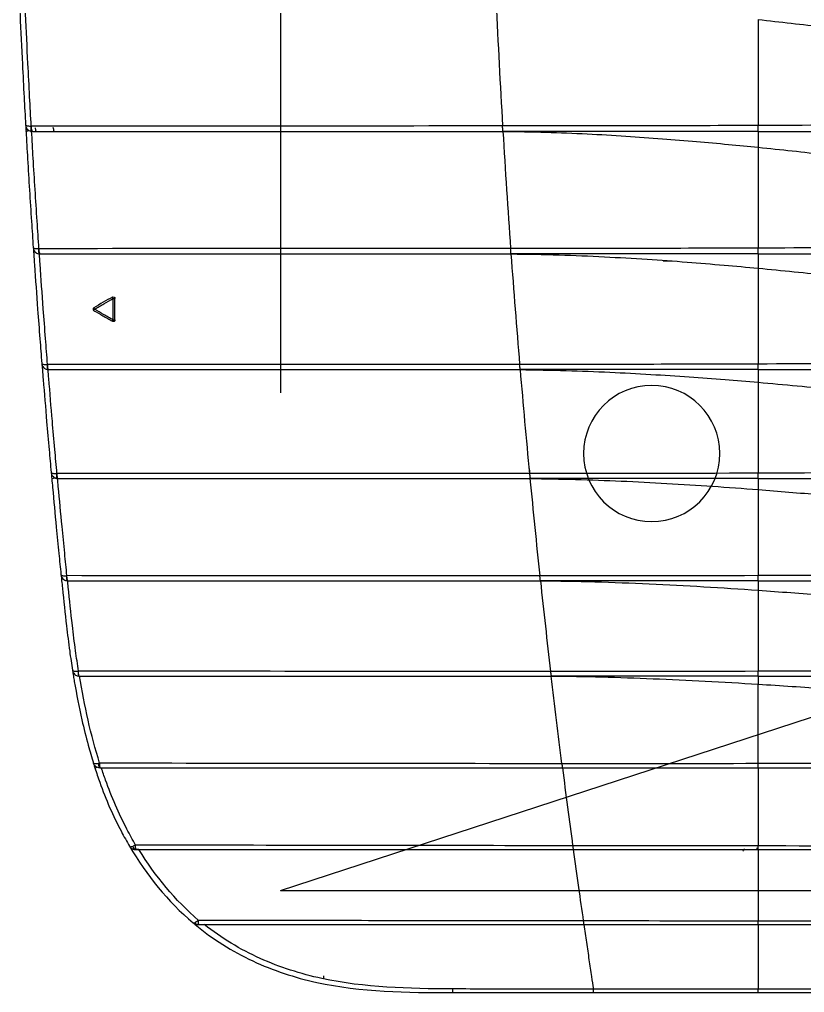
# Model space of a CAD drawing. Header units: millimetres. Extents: x 0 to 460316, y -63250 to 103204.
# Drawn here: x 214567.9 to 214683.2, y 87375.5 to 87518.5 of the extents above; entities that cross this region are included whole.
import ezdxf
from ezdxf.enums import TextEntityAlignment as Align

# ---------------------------------------------------------------- set-up
doc = ezdxf.new("R2010")
doc.units = ezdxf.units.MM
doc.header["$LTSCALE"] = 25
doc.linetypes.add('HIDDEN', pattern=[9.525, 6.35, -3.175])
for name, color, linetype in [('ac-Ref', 8, 'Continuous'), ('CEIL-LIGHT', 7, 'Continuous'), ('FORM(YOURNAME)-11', 1, 'Continuous')]:
    doc.layers.add(name, color=color, linetype=linetype)
doc.styles.add('YOURNAME', font='HY울릉도M.TTF')

# ---------------------------------------------------------------- blocks, each defined once
blk = doc.blocks.new('*U374')
at = {"color": 1, "linetype": 'HIDDEN'}
blk.add_line((1479.94, 14.99), (39.94, 484.99), dxfattribs=at)
at = {"color": 8}
for p, q in [((1513.99, 91.5), (1513.99, 91.5)), ((1512.62, 75.5), (1512.62, 75.5)), ((1428.36, 33), (1428.35, 33)), ((1435.34, 21), (1435.34, 21)), ((1501.24, 21), (1501.24, 21)), ((1473.57, 2.11), (1473.57, 2.44))]:
    blk.add_line(p, q, dxfattribs=at)
at = {"color": 1, "linetype": 'HIDDEN'}
blk.add_lwpolyline([(1479.94, 484.99), (1479.94, 14.99), (39.94, 14.99), (39.94, 484.99)], close=True, dxfattribs=at)
at = {"color": 8, "ltscale": 5}
blk.add_circle((1425.39, 79.18), 10, dxfattribs=at)
at = {"color": 8}
for centre, start, end in [((1504.49, 101.95), 60, 180), ((1504.49, 98.81), 180, 300)]:
    blk.add_arc(centre, 0.25, start, end, dxfattribs=at)
at = {"color": 8, "extrusion": (0, 0, -1)}
blk.add_arc((-1507.21, 100.38), 0.25, 120, 240, dxfattribs=at)
at = {"color": 8}
for centre, major_axis, ratio, start_param, end_param in [((1516.37, 127.3), (0, -0.8), 0.179084, 0, 1.549822), ((1516.4, 127.3), (-0.096, 0.794), 0.175481, 3.140957, 4.670141), ((1515.25, 109.3), (0, -0.8), 0.172581, 0, 1.539295), ((1515.27, 109.3), (-0.081, 0.796), 0.16865, 3.141053, 4.663501), ((1504.49, 101.95), (-0.25, 0), 0.028867, 4.561673, 6.283185), ((1504.49, 101.95), (0.125, 0.217), 0.116341, 4.812344, 6.283185), ((1507.21, 100.38), (0.125, 0.217), 0.126416, 4.804016, 6.283185), ((1507.21, 100.38), (-0.125, 0.217), 0.142468, 3.141593, 4.649076), ((1504.49, 98.81), (0.25, 0), 0.003943, 1.420068, 3.141593), ((1504.49, 98.81), (-0.125, 0.217), 0.132331, 3.141593, 4.640625), ((1513.99, 92.3), (0, -0.8), 0.165536, 0, 1.525516), ((1514.01, 92.3), (-0.067, 0.797), 0.161273, 3.141146, 4.653318), ((1512.62, 76.3), (0, -0.8), 0.154906, 0, 1.508803), ((1512.64, 76.3), (-0.052, 0.798), 0.150698, 3.141251, 4.640541), ((1511.18, 61.3), (0, -0.8), 0.139682, 0, 1.489865), ((1511.19, 61.3), (-0.033, 0.799), 0.136296, 3.141375, 4.62578), ((1509.49, 47.3), (0, -0.8), 0.119511, 0, 1.46681), ((1509.5, 47.3), (0, 0.8), 0.145746, 3.141593, 4.60462), ((1506.41, 33.8), (0, -0.8), 0.09375, 0, 1.435998), ((1506.45, 33.8), (0, -0.8), 0.265872, 0, 1.386436), ((1501.16, 21.8), (0, -0.8), 0.065781, 0, 1.396113), ((1501.24, 21.8), (0, 0.8), 0.414276, 3.141593, 4.358439), ((1409.94, 21.05), (0, -0.6), 0.028131, 4.389048, 4.795946), ((1409.96, 21.05), (0.004, -0.6), 0.025903, 4.388882, 4.795863), ((1412, 20.87), (-0.187, 0.235), 0.183787, 0, 1.840109), ((1491.93, 10.8), (0, -0.8), 0.036559, 0, 1.335493), ((1492.11, 10.8), (0, 0.8), 0.561889, 3.141593, 4.019869)]:
    blk.add_ellipse(centre, major_axis=major_axis, ratio=ratio, start_param=start_param, end_param=end_param, dxfattribs=at)
for points, degree in [([(1448.24, 145.5), (1447.97, 139.45), (1447.65, 133.36), (1447.29, 127.29)], 3), ([(1409.74, 127.36), (1422.27, 127.31), (1434.79, 127.29), (1447.29, 127.29)], 3), ([(1516.52, 127.28), (1516.52, 127.28), (1516.53, 127.28), (1516.54, 127.28)], 3), ([(1409.74, 126.5), (1404.33, 126.5), (1398.92, 126.5), (1393.51, 126.5)], 3), ([(1409.74, 126.5), (1409.74, 125.71), (1409.74, 124.93), (1409.74, 124.16)], 3), ([(1438, 126.5), (1441.08, 126.5), (1444.16, 126.5), (1447.24, 126.5)], 3), ([(1447.24, 126.5), (1446.91, 120.78), (1446.53, 115.02), (1446.12, 109.28)], 3), ([(1447.24, 126.5), (1447.24, 126.5)], 1), ([(1513.19, 126.49), (1513.23, 126.69), (1513.26, 126.88), (1513.3, 127.07)], 3), ([(1515.84, 126.49), (1515.87, 126.67), (1515.9, 126.85), (1515.93, 127.03)], 3), ([(1516.49, 126.51), (1516.45, 126.5), (1516.41, 126.5), (1516.37, 126.5)], 3), ([(1517.31, 126.5), (1517.32, 126.53), (1517.12, 126.58), (1516.83, 126.61)], 3), ([(1409.74, 109.35), (1421.88, 109.31), (1434.01, 109.28), (1446.12, 109.28)], 3), ([(1515.39, 109.27), (1515.4, 109.27), (1515.4, 109.28), (1515.41, 109.28)], 3), ([(1516.24, 109.43), (1516.22, 109.12), (1516.2, 108.81), (1516.18, 108.5)], 3), ([(1409.74, 108.5), (1404.45, 108.5), (1399.15, 108.5), (1393.86, 108.5)], 3), ([(1409.74, 108.5), (1409.74, 107.78), (1409.74, 107.08), (1409.74, 106.39)], 3), ([(1446.06, 108.5), (1445.67, 103.1), (1445.24, 97.67), (1444.79, 92.26)], 3), ([(1446.06, 108.5), (1446.06, 108.5)], 1), ([(1515.35, 108.51), (1515.32, 108.5), (1515.29, 108.5), (1515.25, 108.5)], 3), ([(1409.74, 92.32), (1421.44, 92.28), (1433.12, 92.26), (1444.79, 92.26)], 3), ([(1409.74, 91.5), (1409.74, 90.87), (1409.74, 90.24), (1409.74, 89.63)], 3), ([(1409.74, 91.5), (1417.85, 91.5), (1425.95, 91.5), (1434.05, 91.5)], 3), ([(1434.05, 91.5), (1437.61, 91.5), (1441.16, 91.5), (1444.72, 91.5)], 3), ([(1444.72, 91.5), (1444.29, 86.42), (1443.83, 81.31), (1443.35, 76.23)], 3), ([(1444.72, 91.5), (1444.72, 91.5)], 1), ([(1514.08, 91.5), (1514.05, 91.5), (1514.02, 91.5), (1513.99, 91.5)], 3), ([(1514.12, 92.26), (1514.13, 92.26), (1514.14, 92.26), (1514.14, 92.26)], 3), ([(1514.98, 92.42), (1514.96, 92.11), (1514.93, 91.81), (1514.91, 91.5)], 3), ([(1409.74, 76.29), (1420.95, 76.25), (1432.16, 76.23), (1443.35, 76.23)], 3), ([(1443.4, 76.98), (1443.35, 76.49), (1443.3, 75.99), (1443.25, 75.5)], 3), ([(1443.35, 76.23), (1466.56, 76.23), (1489.73, 76.24), (1512.75, 76.25)], 3), ([(1512.75, 76.25), (1512.75, 76.25), (1512.76, 76.25), (1512.76, 76.25)], 3), ([(1513.6, 76.32), (1513.58, 76.05), (1513.56, 75.77), (1513.53, 75.5)], 3), ([(1409.74, 75.5), (1409.74, 74.95), (1409.74, 74.42), (1409.74, 73.89)], 3), ([(1409.74, 75.5), (1415.87, 75.5), (1421.99, 75.5), (1428.11, 75.5)], 3), ([(1428.11, 75.5), (1428.65, 75.5), (1429.2, 75.5), (1429.74, 75.5)], 3), ([(1429.74, 75.5), (1433.85, 75.5), (1437.96, 75.5), (1442.06, 75.5)], 3), ([(1443.27, 75.5), (1442.81, 70.73), (1442.33, 65.94), (1441.82, 61.2)], 3), ([(1442.06, 75.5), (1442.47, 75.5), (1442.87, 75.5), (1443.27, 75.5)], 3), ([(1443.27, 75.5), (1443.27, 75.5)], 1), ([(1512.62, 75.5), (1489.62, 75.5), (1466.47, 75.5), (1443.27, 75.5)], 3), ([(1512.69, 75.5), (1512.67, 75.5), (1512.65, 75.5), (1512.62, 75.5)], 3), ([(1513.53, 75.5), (1513.54, 75.54), (1513.16, 75.61), (1512.69, 75.66)], 3), ([(1409.74, 61.24), (1420.44, 61.21), (1431.14, 61.19), (1441.82, 61.2)], 3), ([(1409.74, 60.5), (1409.74, 60.02), (1409.74, 59.56), (1409.74, 59.09)], 3), ([(1409.74, 60.5), (1415.42, 60.5), (1421.1, 60.5), (1426.77, 60.5)], 3), ([(1426.77, 60.5), (1427.87, 60.5), (1428.96, 60.5), (1430.06, 60.5)], 3), ([(1430.06, 60.5), (1433.96, 60.5), (1437.85, 60.5), (1441.74, 60.5)], 3), ([(1441.74, 60.5), (1441.26, 56.03), (1440.76, 51.56), (1440.25, 47.16)], 3), ([(1441.74, 60.5), (1441.74, 60.5)], 1), ([(1511.18, 60.5), (1488.12, 60.5), (1464.95, 60.5), (1441.74, 60.5)], 3), ([(1441.82, 61.2), (1465.04, 61.2), (1488.22, 61.22), (1511.29, 61.24)], 3), ([(1511.22, 60.5), (1511.21, 60.5), (1511.19, 60.5), (1511.18, 60.5)], 3), ([(1511.29, 61.24), (1511.29, 61.24), (1511.3, 61.24), (1511.3, 61.24)], 3), ([(1409.74, 47.19), (1419.92, 47.16), (1430.08, 47.15), (1440.25, 47.16)], 3), ([(1440.25, 47.16), (1463.41, 47.17), (1486.53, 47.19), (1509.59, 47.22)], 3), ([(1509.59, 47.22), (1509.59, 47.22), (1509.6, 47.21), (1509.61, 47.21)], 3), ([(1510.48, 47.35), (1510.43, 47.06), (1510.39, 46.78), (1510.34, 46.5)], 3), ([(1409.74, 46.5), (1409.74, 46.09), (1409.74, 45.69), (1409.74, 45.3)], 3), ([(1409.74, 46.5), (1417.8, 46.5), (1425.85, 46.5), (1433.9, 46.5)], 3), ([(1433.9, 46.5), (1434.85, 46.5), (1435.8, 46.5), (1436.75, 46.5)], 3), ([(1436.75, 46.5), (1437.89, 46.5), (1439.03, 46.5), (1440.16, 46.5)], 3), ([(1438.59, 33.62), (1439.13, 37.84), (1439.65, 42.16), (1440.16, 46.5)], 3), ([(1440.16, 46.5), (1440.16, 46.5)], 1), ([(1509.49, 46.5), (1486.44, 46.5), (1463.32, 46.5), (1440.16, 46.5)], 3), ([(1506.49, 33.69), (1507.8, 37.86), (1508.74, 42.17), (1509.44, 46.5)], 3), ([(1509.5, 46.5), (1509.49, 46.5), (1509.49, 46.5), (1509.49, 46.5)], 3), ([(1409.74, 33), (1379.01, 33), (1348.26, 33), (1317.52, 33)], 3), ([(1409.74, 33.63), (1419.36, 33.61), (1428.98, 33.61), (1438.59, 33.62)], 3), ([(1409.74, 33), (1409.74, 29.11), (1409.74, 25.23), (1409.74, 21.54)], 3), ([(1438.5, 33), (1428.92, 33), (1419.33, 33), (1409.74, 33)], 3), ([(1438.5, 33), (1438.01, 29.13), (1437.5, 25.3), (1437, 21.57)], 3), ([(1438.5, 33), (1438.5, 33)], 1), ([(1506.41, 33), (1483.81, 33), (1461.17, 33), (1438.5, 33)], 3), ([(1438.59, 33.62), (1461.25, 33.63), (1483.89, 33.66), (1506.49, 33.69)], 3), ([(1506.45, 33), (1506.44, 33), (1506.43, 33), (1506.41, 33)], 3), ([(1506.49, 33.69), (1506.55, 33.68), (1506.6, 33.67), (1506.66, 33.65)], 3), ([(1507.18, 33), (1507.18, 33.01), (1507.08, 33.05), (1506.91, 33.11)], 3), ([(1409.74, 21), (1409.74, 21), (1409.74, 21.23), (1409.74, 21.54)], 3), ([(1502.09, 21.49), (1499.61, 17.25), (1496.48, 13.38), (1492.75, 10.24)], 3), ([(1501.21, 21.66), (1501.33, 21.61), (1501.45, 21.56), (1501.55, 21.52)], 3), ([(1436.91, 21), (1427.86, 21), (1418.8, 21), (1409.74, 21)], 3), ([(1409.93, 21.24), (1409.93, 21.24), (1409.94, 21.24), (1409.94, 21.24)], 3), ([(1436.91, 21), (1436.91, 21)], 1), ([(1491.96, 10.61), (1495.4, 13.56), (1498.31, 17.12), (1500.72, 21)], 3), ([(1409.74, 10), (1409.74, 10), (1409.74, 10.2), (1409.74, 10.49)], 3), ([(1435.36, 10), (1426.82, 10), (1418.28, 10), (1409.74, 10)], 3), ([(1435.36, 10), (1435.36, 10)], 1), ([(1409.74, 0), (1409.74, 0), (1409.74, 0.2), (1409.74, 0.51)], 3), ([(1433.94, 0), (1425.87, 0), (1417.81, 0), (1409.74, 0)], 3), ([(1433.94, 0), (1433.95, 0), (1433.95, 0.21), (1433.95, 0.52)], 3), ([(1454.62, 0), (1454.62, 0), (1454.62, 0.21), (1454.62, 0.54)], 3)]:
    blk.add_open_spline(points, degree=degree, dxfattribs=at)
for points, knots in [([(1516.54, 127.28), (1516.62, 128.72), (1516.7, 130.15), (1516.86, 133.2), (1516.94, 134.83), (1517.15, 138.88), (1517.26, 141.31), (1517.4, 144.33), (1517.42, 144.91), (1517.45, 145.5), (1517.45, 145.5), (1517.45, 145.5)], [0, 0, 0, 0, 0.235564, 0.235564, 0.502554, 0.502554, 0.903218, 0.903218, 0.999997, 0.999997, 1, 1, 1, 1]), ([(1518.27, 145.5), (1518.27, 145.5), (1518.27, 145.5), (1518.24, 144.87), (1518.21, 144.25), (1518.08, 141.21), (1517.96, 138.79), (1517.76, 134.75), (1517.68, 133.14), (1517.52, 130.16), (1517.45, 128.8), (1517.37, 127.44)], [0, 0, 0, 0, 0.000003, 0.000003, 0.104408, 0.104408, 0.506463, 0.506463, 0.77438, 0.77438, 1, 1, 1, 1]), ([(1409.74, 142.93), (1409.74, 141.69), (1409.74, 139.19), (1409.74, 135.35), (1409.74, 131.39), (1409.74, 128.71), (1409.74, 127.36)], [0, 0, 0, 0, 0.240964, 0.488232, 0.741399, 1, 1, 1, 1]), ([(1409.74, 142.93), (1406.51, 142.56), (1400.84, 141.93), (1393.58, 141.06), (1386.2, 140.18), (1381.23, 139.61), (1377.87, 139.22)], [0, 0, 0, 0, 0.304279, 0.532125, 0.683541, 1, 1, 1, 1]), ([(1327.11, 127.69), (1340.88, 127.69), (1354.66, 127.62), (1382.21, 127.47), (1395.98, 127.4), (1409.74, 127.36)], [0, 0, 0, 0, 0.5, 0.5, 1, 1, 1, 1]), ([(1409.74, 126.5), (1409.74, 126.52), (1409.74, 126.55), (1409.74, 126.8), (1409.74, 127.08), (1409.74, 127.27), (1409.74, 127.36)], [0, 0, 0, 0, 0.29963, 0.566296, 0.799804, 1, 1, 1, 1]), ([(1447.24, 126.5), (1447.25, 126.52), (1447.25, 126.57), (1447.27, 126.88), (1447.29, 127.15), (1447.29, 127.29)], [0, 0, 0, 0, 0.34127, 0.674379, 1, 1, 1, 1]), ([(1447.29, 127.29), (1458.88, 127.29), (1470.46, 127.28), (1493.55, 127.28), (1505.08, 127.28), (1516.52, 127.28)], [0, 0, 0, 0, 0.5, 0.5, 1, 1, 1, 1]), ([(1517.37, 127.44), (1517.37, 127.44), (1517.37, 127.44), (1517.37, 127.36), (1517.35, 127.28), (1517.3, 127.13), (1517.27, 127.06), (1517.17, 126.89), (1517.09, 126.79), (1516.93, 126.66), (1516.85, 126.62), (1516.68, 126.54), (1516.59, 126.52), (1516.49, 126.51)], [0, 0, 0, 0, 0.004615, 0.004615, 0.177182, 0.177182, 0.340693, 0.340693, 0.607806, 0.607806, 0.794758, 0.794758, 1, 1, 1, 1]), ([(1517.37, 127.44), (1517.37, 127.44), (1517.37, 127.44), (1517.37, 127.43), (1517.36, 127.41), (1517.32, 127.38), (1517.29, 127.37), (1517.2, 127.34), (1517.12, 127.32), (1516.97, 127.3), (1516.89, 127.29), (1516.73, 127.28), (1516.63, 127.28), (1516.54, 127.28)], [0, 0, 0, 0, 0.004615, 0.004615, 0.177178, 0.177178, 0.340689, 0.340689, 0.607806, 0.607806, 0.79476, 0.79476, 1, 1, 1, 1]), ([(1517.36, 127.44), (1517.35, 127.26), (1517.34, 127.08), (1517.33, 126.76), (1517.32, 126.63), (1517.31, 126.5), (1517.31, 126.5), (1517.31, 126.5)], [0, 0, 0, 0, 0.584735, 0.584735, 0.999937, 0.999937, 1, 1, 1, 1]), ([(1409.74, 126.5), (1410.57, 126.5), (1419.99, 126.5), (1429.41, 126.5), (1438, 126.5)], [0, 0, 0, 0, 0.087433, 1, 1, 1, 1]), ([(1447.24, 126.5), (1445.13, 126.47), (1441, 126.4), (1434.98, 126.15), (1429.28, 125.82), (1423.92, 125.44), (1418.9, 125.03), (1414.21, 124.6), (1411.19, 124.3), (1409.74, 124.16)], [0, 0, 0, 0, 0.169313, 0.329825, 0.481522, 0.624391, 0.758433, 0.883635, 1, 1, 1, 1]), ([(1516.37, 126.5), (1504.95, 126.5), (1493.43, 126.5), (1470.37, 126.5), (1458.82, 126.5), (1447.24, 126.5)], [0, 0, 0, 0, 0.5, 0.5, 1, 1, 1, 1]), ([(1515.41, 109.28), (1515.5, 110.63), (1515.59, 111.98), (1515.78, 114.87), (1515.88, 116.41), (1516.07, 119.5), (1516.17, 121.04), (1516.34, 123.89), (1516.41, 125.2), (1516.48, 126.51)], [0, 0, 0, 0, 0.234873, 0.234873, 0.503118, 0.503118, 0.771519, 0.771519, 1, 1, 1, 1]), ([(1517.31, 126.5), (1517.31, 126.5), (1517.31, 126.5), (1517.24, 125.15), (1517.16, 123.81), (1516.99, 120.93), (1516.9, 119.4), (1516.71, 116.33), (1516.61, 114.8), (1516.42, 111.99), (1516.34, 110.71), (1516.25, 109.43)], [0, 0, 0, 0, 0.000004, 0.000004, 0.237138, 0.237138, 0.506455, 0.506455, 0.775615, 0.775615, 1, 1, 1, 1]), ([(1409.74, 124.16), (1406.41, 123.81), (1400.54, 123.2), (1392.91, 122.33), (1385.24, 121.47), (1380.11, 120.91), (1376.75, 120.54)], [0, 0, 0, 0, 0.302296, 0.533525, 0.693692, 1, 1, 1, 1]), ([(1409.74, 124.16), (1409.74, 122.99), (1409.74, 120.61), (1409.74, 116.96), (1409.74, 113.19), (1409.74, 110.64), (1409.74, 109.35)], [0, 0, 0, 0, 0.240494, 0.487542, 0.740817, 1, 1, 1, 1]), ([(1325.83, 109.71), (1339.82, 109.71), (1353.81, 109.64), (1381.78, 109.48), (1395.77, 109.4), (1409.74, 109.35)], [0, 0, 0, 0, 0.5, 0.5, 1, 1, 1, 1]), ([(1409.74, 108.5), (1409.74, 108.52), (1409.74, 108.55), (1409.75, 108.8), (1409.74, 109.07), (1409.74, 109.26), (1409.74, 109.35)], [0, 0, 0, 0, 0.299748, 0.56645, 0.799918, 1, 1, 1, 1]), ([(1446.06, 108.5), (1446.06, 108.52), (1446.06, 108.56), (1446.09, 108.87), (1446.11, 109.15), (1446.12, 109.28)], [0, 0, 0, 0, 0.33666, 0.669714, 1, 1, 1, 1]), ([(1446.12, 109.28), (1457.71, 109.28), (1469.29, 109.28), (1492.4, 109.27), (1503.93, 109.27), (1515.39, 109.27)], [0, 0, 0, 0, 0.5, 0.5, 1, 1, 1, 1]), ([(1516.25, 109.43), (1516.25, 109.43), (1516.25, 109.43), (1516.24, 109.34), (1516.23, 109.26), (1516.18, 109.11), (1516.15, 109.04), (1516.04, 108.87), (1515.96, 108.78), (1515.79, 108.65), (1515.71, 108.61), (1515.55, 108.54), (1515.45, 108.52), (1515.35, 108.51)], [0, 0, 0, 0, 0.004597, 0.004597, 0.179597, 0.179597, 0.345088, 0.345088, 0.609538, 0.609538, 0.795853, 0.795853, 1, 1, 1, 1]), ([(1516.25, 109.43), (1516.25, 109.43), (1516.25, 109.43), (1516.25, 109.41), (1516.24, 109.4), (1516.2, 109.37), (1516.17, 109.35), (1516.08, 109.32), (1516, 109.3), (1515.84, 109.29), (1515.76, 109.28), (1515.6, 109.27), (1515.51, 109.27), (1515.41, 109.28)], [0, 0, 0, 0, 0.004597, 0.004597, 0.179593, 0.179593, 0.345083, 0.345083, 0.60954, 0.60954, 0.795855, 0.795855, 1, 1, 1, 1]), ([(1409.74, 108.5), (1410.16, 108.5), (1422.28, 108.5), (1434.39, 108.5), (1446.06, 108.5)], [0, 0, 0, 0, 0.034541, 1, 1, 1, 1]), ([(1446.06, 108.5), (1443.7, 108.46), (1439.11, 108.39), (1432.44, 108.1), (1426.17, 107.74), (1420.33, 107.32), (1414.89, 106.87), (1411.41, 106.55), (1409.74, 106.4)], [0, 0, 0, 0, 0.195017, 0.378715, 0.551069, 0.712073, 0.86172, 1, 1, 1, 1]), ([(1423.68, 107.5), (1423.68, 107.5), (1423.66, 107.5), (1423.56, 107.5), (1423.49, 107.5), (1423.31, 107.5), (1423.2, 107.5), (1422.95, 107.5), (1422.81, 107.5), (1422.57, 107.5), (1422.47, 107.5), (1422.37, 107.5)], [0, 0, 0, 0, 0.213358, 0.213358, 0.42668, 0.42668, 0.640562, 0.640562, 0.855661, 0.855661, 1, 1, 1, 1]), ([(1515.25, 108.5), (1503.8, 108.5), (1492.28, 108.5), (1469.2, 108.5), (1457.64, 108.5), (1446.06, 108.5)], [0, 0, 0, 0, 0.5, 0.5, 1, 1, 1, 1]), ([(1514.14, 92.26), (1514.24, 93.53), (1514.34, 94.8), (1514.55, 97.53), (1514.66, 98.99), (1514.94, 102.65), (1515.09, 104.85), (1515.28, 107.52), (1515.31, 108.01), (1515.34, 108.5), (1515.34, 108.5), (1515.34, 108.5)], [0, 0, 0, 0, 0.233824, 0.233824, 0.504066, 0.504066, 0.909668, 0.909668, 0.999996, 0.999996, 1, 1, 1, 1]), ([(1516.18, 108.5), (1516.18, 108.5), (1516.18, 108.5), (1516.14, 107.97), (1516.11, 107.43), (1515.92, 104.72), (1515.76, 102.54), (1515.49, 98.91), (1515.38, 97.46), (1515.18, 94.81), (1515.08, 93.61), (1514.99, 92.42)], [0, 0, 0, 0, 0.000004, 0.000004, 0.099857, 0.099857, 0.50649, 0.50649, 0.77742, 0.77742, 1, 1, 1, 1]), ([(1409.74, 106.4), (1406.23, 106.06), (1400.03, 105.46), (1391.98, 104.61), (1384.06, 103.77), (1378.82, 103.23), (1375.45, 102.89)], [0, 0, 0, 0, 0.306857, 0.541766, 0.704737, 1, 1, 1, 1]), ([(1409.74, 106.4), (1409.74, 105.29), (1409.74, 103.04), (1409.74, 99.57), (1409.74, 95.99), (1409.74, 93.56), (1409.74, 92.32)], [0, 0, 0, 0, 0.239553, 0.486232, 0.739794, 1, 1, 1, 1]), ([(1504.24, 98.81), (1504.24, 99.34), (1504.24, 99.86), (1504.24, 100.9), (1504.24, 101.43), (1504.24, 101.95)], [0, 0, 0, 0, 0.501159, 0.501159, 1, 1, 1, 1]), ([(1504.53, 101.95), (1504.53, 101.43), (1504.53, 100.91), (1504.53, 99.86), (1504.53, 99.34), (1504.53, 98.81)], [0, 0, 0, 0, 0.498841, 0.498841, 1, 1, 1, 1]), ([(1507.24, 100.38), (1506.78, 100.65), (1506.32, 100.92), (1505.42, 101.44), (1504.97, 101.7), (1504.53, 101.95)], [0, 0, 0, 0, 0.508649, 0.508649, 1, 1, 1, 1]), ([(1504.62, 102.16), (1505.06, 101.91), (1505.51, 101.65), (1506.41, 101.13), (1506.87, 100.86), (1507.33, 100.6)], [0, 0, 0, 0, 0.491351, 0.491351, 1, 1, 1, 1]), ([(1504.53, 98.81), (1504.99, 99.08), (1505.46, 99.35), (1506.36, 99.87), (1506.8, 100.13), (1507.24, 100.38)], [0, 0, 0, 0, 0.511793, 0.511793, 1, 1, 1, 1]), ([(1507.33, 100.16), (1506.89, 99.91), (1506.45, 99.65), (1505.54, 99.13), (1505.08, 98.86), (1504.62, 98.6)], [0, 0, 0, 0, 0.488204, 0.488204, 1, 1, 1, 1]), ([(1324.39, 92.71), (1338.62, 92.71), (1352.85, 92.63), (1381.3, 92.46), (1395.53, 92.38), (1409.74, 92.32)], [0, 0, 0, 0, 0.5, 0.5, 1, 1, 1, 1]), ([(1409.74, 91.5), (1409.71, 91.5), (1405.13, 91.5), (1400.54, 91.5), (1395.99, 91.5)], [0, 0, 0, 0, 0.007482, 1, 1, 1, 1]), ([(1409.74, 91.5), (1409.74, 91.52), (1409.74, 91.55), (1409.75, 91.79), (1409.74, 92.05), (1409.74, 92.24), (1409.74, 92.32)], [0, 0, 0, 0, 0.300147, 0.566978, 0.80031, 1, 1, 1, 1]), ([(1444.72, 91.5), (1442.46, 91.47), (1438.07, 91.4), (1431.66, 91.14), (1425.63, 90.82), (1419.99, 90.45), (1414.74, 90.06), (1411.37, 89.78), (1409.74, 89.64)], [0, 0, 0, 0, 0.194008, 0.377097, 0.549248, 0.710453, 0.860707, 1, 1, 1, 1]), ([(1444.72, 91.5), (1444.72, 91.52), (1444.72, 91.55), (1444.75, 91.84), (1444.78, 92.11), (1444.79, 92.26)], [0, 0, 0, 0, 0.302913, 0.635892, 1, 1, 1, 1]), ([(1513.99, 91.5), (1509.18, 91.5), (1504.36, 91.5), (1492.97, 91.5), (1486.4, 91.5), (1473.89, 91.5), (1467.97, 91.5), (1456.27, 91.5), (1450.5, 91.5), (1444.72, 91.5)], [0, 0, 0, 0, 0.20974, 0.20974, 0.494552, 0.494552, 0.750903, 0.750903, 1, 1, 1, 1]), ([(1513.99, 91.5), (1502.67, 91.5), (1479.61, 91.5), (1456.47, 91.5), (1444.72, 91.5)], [0, 0, 0, 0, 0.493298, 1, 1, 1, 1]), ([(1444.79, 92.26), (1450.57, 92.26), (1456.34, 92.26), (1468.05, 92.26), (1473.98, 92.26), (1486.5, 92.26), (1493.08, 92.26), (1504.48, 92.26), (1509.31, 92.26), (1514.12, 92.26)], [0, 0, 0, 0, 0.249054, 0.249054, 0.505367, 0.505367, 0.790188, 0.790188, 1, 1, 1, 1]), ([(1512.76, 76.25), (1512.87, 77.43), (1512.97, 78.61), (1513.2, 81.18), (1513.32, 82.57), (1513.62, 86.03), (1513.79, 88.11), (1513.99, 90.62), (1514.03, 91.06), (1514.06, 91.5), (1514.06, 91.5), (1514.06, 91.5)], [0, 0, 0, 0, 0.232545, 0.232545, 0.504897, 0.504897, 0.913704, 0.913704, 0.999996, 0.999996, 1, 1, 1, 1]), ([(1514.91, 91.5), (1514.91, 91.5), (1514.91, 91.5), (1514.87, 91.01), (1514.83, 90.53), (1514.62, 87.99), (1514.45, 85.92), (1514.16, 82.49), (1514.04, 81.11), (1513.82, 78.63), (1513.72, 77.52), (1513.62, 76.41)], [0, 0, 0, 0, 0.000004, 0.000004, 0.096735, 0.096735, 0.506429, 0.506429, 0.779373, 0.779373, 1, 1, 1, 1]), ([(1514.99, 92.42), (1514.99, 92.42), (1514.99, 92.42), (1514.98, 92.33), (1514.96, 92.25), (1514.91, 92.1), (1514.88, 92.03), (1514.77, 91.86), (1514.68, 91.77), (1514.52, 91.64), (1514.44, 91.6), (1514.27, 91.53), (1514.17, 91.51), (1514.08, 91.5)], [0, 0, 0, 0, 0.004579, 0.004579, 0.181841, 0.181841, 0.349149, 0.349149, 0.610898, 0.610898, 0.796793, 0.796793, 1, 1, 1, 1]), ([(1514.99, 92.42), (1514.99, 92.42), (1514.99, 92.42), (1514.99, 92.4), (1514.97, 92.38), (1514.93, 92.35), (1514.9, 92.34), (1514.81, 92.3), (1514.73, 92.29), (1514.57, 92.27), (1514.49, 92.26), (1514.33, 92.26), (1514.24, 92.26), (1514.14, 92.26)], [0, 0, 0, 0, 0.004579, 0.004579, 0.181838, 0.181838, 0.349144, 0.349144, 0.6109, 0.6109, 0.796796, 0.796796, 1, 1, 1, 1]), ([(1409.74, 89.64), (1405.92, 89.3), (1399.25, 88.7), (1390.72, 87.85), (1382.63, 87.05), (1377.38, 86.56), (1374, 86.24)], [0, 0, 0, 0, 0.3207, 0.559402, 0.716115, 1, 1, 1, 1]), ([(1409.74, 89.64), (1409.74, 88.59), (1409.74, 86.44), (1409.74, 83.15), (1409.74, 79.76), (1409.74, 77.45), (1409.74, 76.29)], [0, 0, 0, 0, 0.239379, 0.485924, 0.739506, 1, 1, 1, 1]), ([(1322.82, 76.7), (1337.31, 76.7), (1351.8, 76.61), (1380.78, 76.43), (1395.27, 76.34), (1409.74, 76.29)], [0, 0, 0, 0, 0.5, 0.5, 1, 1, 1, 1]), ([(1409.74, 75.5), (1409.74, 75.52), (1409.74, 75.55), (1409.74, 75.77), (1409.74, 76.03), (1409.74, 76.21), (1409.74, 76.29)], [0, 0, 0, 0, 0.300577, 0.567547, 0.800734, 1, 1, 1, 1]), ([(1443.35, 76.23), (1443.33, 76.1), (1443.31, 75.84), (1443.28, 75.56), (1443.27, 75.52), (1443.27, 75.5)], [0, 0, 0, 0, 0.336965, 0.669945, 1, 1, 1, 1]), ([(1513.62, 76.41), (1513.62, 76.41), (1513.62, 76.41), (1513.62, 76.38), (1513.61, 76.37), (1513.6, 76.28), (1513.58, 76.22), (1513.53, 76.08), (1513.5, 76.01), (1513.39, 75.84), (1513.3, 75.75), (1513.13, 75.63), (1513.05, 75.59), (1512.88, 75.53), (1512.78, 75.51), (1512.69, 75.5)], [0, 0, 0, 0, 0.004555, 0.004555, 0.044275, 0.044275, 0.184893, 0.184893, 0.355049, 0.355049, 0.61302, 0.61302, 0.79821, 0.79821, 1, 1, 1, 1]), ([(1513.62, 76.41), (1513.62, 76.41), (1513.62, 76.41), (1513.62, 76.4), (1513.62, 76.4), (1513.61, 76.38), (1513.6, 76.37), (1513.56, 76.34), (1513.53, 76.32), (1513.43, 76.29), (1513.35, 76.27), (1513.19, 76.25), (1513.11, 76.25), (1512.95, 76.24), (1512.85, 76.25), (1512.76, 76.25)], [0, 0, 0, 0, 0.004554, 0.004554, 0.044272, 0.044272, 0.184889, 0.184889, 0.355045, 0.355045, 0.613023, 0.613023, 0.798214, 0.798214, 1, 1, 1, 1]), ([(1409.74, 75.5), (1409.21, 75.5), (1397.89, 75.5), (1386.56, 75.5), (1375.76, 75.5)], [0, 0, 0, 0, 0.046692, 1, 1, 1, 1]), ([(1443.27, 75.5), (1441.04, 75.47), (1436.57, 75.4), (1429.86, 75.15), (1423.15, 74.81), (1416.45, 74.39), (1411.98, 74.05), (1409.74, 73.89)], [0, 0, 0, 0, 0.199981, 0.399984, 0.599994, 0.800004, 1, 1, 1, 1]), ([(1512.62, 75.5), (1501.27, 75.5), (1478.19, 75.5), (1455.02, 75.5), (1443.27, 75.5)], [0, 0, 0, 0, 0.493391, 1, 1, 1, 1]), ([(1511.3, 61.24), (1511.41, 62.33), (1511.52, 63.43), (1511.76, 65.84), (1511.89, 67.14), (1512.2, 70.41), (1512.39, 72.38), (1512.6, 74.72), (1512.64, 75.11), (1512.67, 75.5), (1512.67, 75.5), (1512.67, 75.5)], [0, 0, 0, 0, 0.231179, 0.231179, 0.505815, 0.505815, 0.918087, 0.918087, 0.999996, 0.999996, 1, 1, 1, 1]), ([(1513.53, 75.5), (1513.53, 75.5), (1513.53, 75.5), (1513.49, 75.06), (1513.45, 74.63), (1513.23, 72.25), (1513.05, 70.31), (1512.74, 67.07), (1512.61, 65.77), (1512.38, 63.45), (1512.28, 62.43), (1512.17, 61.4)], [0, 0, 0, 0, 0.000004, 0.000004, 0.093122, 0.093122, 0.506225, 0.506225, 0.781415, 0.781415, 1, 1, 1, 1]), ([(1409.74, 73.89), (1406.73, 73.64), (1400.7, 73.16), (1391.66, 72.35), (1382.25, 71.48), (1375.85, 70.92), (1372.46, 70.63)], [0, 0, 0, 0, 0.242425, 0.484831, 0.727208, 1, 1, 1, 1]), ([(1409.74, 73.89), (1409.74, 72.88), (1409.74, 70.84), (1409.74, 67.72), (1409.74, 64.51), (1409.74, 62.34), (1409.74, 61.24)], [0, 0, 0, 0, 0.239058, 0.485395, 0.739057, 1, 1, 1, 1]), ([(1321.16, 61.62), (1335.93, 61.62), (1350.7, 61.53), (1380.23, 61.35), (1394.99, 61.28), (1409.74, 61.24)], [0, 0, 0, 0, 0.5, 0.5, 1, 1, 1, 1]), ([(1409.74, 60.5), (1408.69, 60.5), (1395.9, 60.5), (1383.11, 60.5), (1371.36, 60.5)], [0, 0, 0, 0, 0.082118, 1, 1, 1, 1]), ([(1409.74, 60.5), (1409.74, 60.52), (1409.74, 60.55), (1409.74, 60.75), (1409.74, 60.99), (1409.74, 61.16), (1409.74, 61.24)], [0, 0, 0, 0, 0.30306, 0.57086, 0.803221, 1, 1, 1, 1]), ([(1441.74, 60.5), (1439.08, 60.46), (1433.75, 60.37), (1425.74, 60.06), (1417.74, 59.64), (1412.41, 59.28), (1409.74, 59.1)], [0, 0, 0, 0, 0.249988, 0.499982, 0.750002, 1, 1, 1, 1]), ([(1441.74, 60.5), (1441.74, 60.51), (1441.73, 60.52), (1441.77, 60.69), (1441.79, 60.95), (1441.81, 61.11), (1441.82, 61.2)], [0, 0, 0, 0, 0.179045, 0.569787, 0.77214, 1, 1, 1, 1]), ([(1509.59, 47.22), (1509.74, 48.22), (1509.89, 49.22), (1510.2, 51.46), (1510.35, 52.7), (1510.72, 55.81), (1510.92, 57.68), (1511.14, 59.87), (1511.17, 60.18), (1511.2, 60.5), (1511.2, 60.5), (1511.2, 60.5)], [0, 0, 0, 0, 0.227114, 0.227114, 0.507581, 0.507581, 0.928515, 0.928515, 0.999968, 0.999968, 1, 1, 1, 1]), ([(1512.16, 61.35), (1512.13, 61.07), (1512.1, 60.78), (1512.04, 60.14), (1512, 59.77), (1511.78, 57.56), (1511.58, 55.7), (1511.22, 52.62), (1511.06, 51.38), (1510.77, 49.21), (1510.63, 48.28), (1510.48, 47.35)], [0, 0, 0, 0, 0.060502, 0.060502, 0.138457, 0.138457, 0.534383, 0.534383, 0.798681, 0.798681, 1, 1, 1, 1]), ([(1512.17, 61.4), (1512.17, 61.4), (1512.17, 61.4), (1512.17, 61.37), (1512.17, 61.34), (1512.15, 61.25), (1512.13, 61.19), (1512.08, 61.06), (1512.04, 60.99), (1511.92, 60.82), (1511.84, 60.74), (1511.66, 60.62), (1511.59, 60.58), (1511.41, 60.52), (1511.32, 60.5), (1511.22, 60.5)], [0, 0, 0, 0, 0.004516, 0.004516, 0.060277, 0.060277, 0.189772, 0.189772, 0.363924, 0.363924, 0.616606, 0.616606, 0.800469, 0.800469, 1, 1, 1, 1]), ([(1512.17, 61.4), (1512.17, 61.4), (1512.17, 61.4), (1512.17, 61.39), (1512.17, 61.38), (1512.16, 61.36), (1512.15, 61.35), (1512.11, 61.32), (1512.07, 61.3), (1511.97, 61.27), (1511.89, 61.25), (1511.73, 61.23), (1511.65, 61.23), (1511.49, 61.23), (1511.39, 61.23), (1511.3, 61.24)], [0, 0, 0, 0, 0.004516, 0.004516, 0.060274, 0.060274, 0.189768, 0.189768, 0.363921, 0.363921, 0.61661, 0.61661, 0.800474, 0.800474, 1, 1, 1, 1]), ([(1409.74, 59.1), (1406.55, 58.87), (1400.16, 58.41), (1390.59, 57.62), (1380.82, 56.79), (1374.24, 56.26), (1370.85, 55.99)], [0, 0, 0, 0, 0.246108, 0.492163, 0.738161, 1, 1, 1, 1]), ([(1409.74, 59.1), (1409.74, 58.16), (1409.74, 56.25), (1409.74, 53.31), (1409.74, 50.27), (1409.74, 48.23), (1409.74, 47.19)], [0, 0, 0, 0, 0.236505, 0.481944, 0.736426, 1, 1, 1, 1]), ([(1319.45, 47.55), (1334.5, 47.55), (1349.56, 47.45), (1379.66, 47.28), (1394.7, 47.22), (1409.74, 47.19)], [0, 0, 0, 0, 0.5, 0.5, 1, 1, 1, 1]), ([(1409.74, 46.5), (1409.74, 46.53), (1409.74, 46.57), (1409.74, 46.87), (1409.74, 47.09), (1409.74, 47.19)], [0, 0, 0, 0, 0.395956, 0.72951, 1, 1, 1, 1]), ([(1510.48, 47.35), (1510.48, 47.34), (1510.48, 47.34), (1510.48, 47.32), (1510.48, 47.3), (1510.46, 47.22), (1510.44, 47.16), (1510.38, 47.03), (1510.34, 46.96), (1510.22, 46.8), (1510.13, 46.71), (1509.95, 46.6), (1509.87, 46.57), (1509.69, 46.51), (1509.59, 46.5), (1509.5, 46.5)], [0, 0, 0, 0, 0.00456, 0.00456, 0.045326, 0.045326, 0.183125, 0.183125, 0.351772, 0.351772, 0.609152, 0.609152, 0.796616, 0.796616, 1, 1, 1, 1]), ([(1510.48, 47.35), (1510.48, 47.35), (1510.48, 47.34), (1510.48, 47.34), (1510.48, 47.33), (1510.47, 47.31), (1510.46, 47.3), (1510.42, 47.27), (1510.39, 47.25), (1510.29, 47.22), (1510.21, 47.21), (1510.05, 47.19), (1509.97, 47.19), (1509.8, 47.2), (1509.71, 47.2), (1509.61, 47.21)], [0, 0, 0, 0, 0.004561, 0.004561, 0.045321, 0.045321, 0.183106, 0.183106, 0.351747, 0.351747, 0.609125, 0.609125, 0.796595, 0.796595, 1, 1, 1, 1]), ([(1409.74, 46.5), (1408.15, 46.5), (1403.75, 46.5), (1399.35, 46.5), (1396.54, 46.5)], [0, 0, 0, 0, 0.360849, 1, 1, 1, 1]), ([(1440.16, 46.5), (1437.69, 46.46), (1432.7, 46.39), (1425.15, 46.12), (1417.48, 45.77), (1412.33, 45.46), (1409.74, 45.31)], [0, 0, 0, 0, 0.244293, 0.492387, 0.744298, 1, 1, 1, 1]), ([(1440.25, 47.16), (1440.24, 47.07), (1440.21, 46.89), (1440.19, 46.68), (1440.17, 46.53), (1440.17, 46.51), (1440.16, 46.5)], [0, 0, 0, 0, 0.259243, 0.49995, 0.747682, 1, 1, 1, 1]), ([(1510.34, 46.5), (1510.34, 46.5), (1510.34, 46.5), (1510.3, 46.24), (1510.26, 45.98), (1509.89, 43.82), (1509.53, 41.93), (1508.82, 38.81), (1508.51, 37.56), (1507.93, 35.45), (1507.68, 34.57), (1507.4, 33.7)], [0, 0, 0, 0, 0.000005, 0.000005, 0.060466, 0.060466, 0.498822, 0.498822, 0.791344, 0.791344, 1, 1, 1, 1]), ([(1409.74, 45.3), (1406.43, 45.09), (1399.74, 44.65), (1389.62, 43.9), (1379.42, 43.12), (1372.59, 42.61), (1369.19, 42.36)], [0, 0, 0, 0, 0.245079, 0.494613, 0.748597, 1, 1, 1, 1]), ([(1409.74, 33.63), (1409.74, 34.67), (1409.74, 36.7), (1409.74, 39.71), (1409.74, 42.56), (1409.74, 44.41), (1409.74, 45.3)], [0, 0, 0, 0, 0.271735, 0.528869, 0.771564, 1, 1, 1, 1]), ([(1317.64, 33.88), (1332.99, 33.88), (1348.35, 33.8), (1379.05, 33.69), (1394.4, 33.65), (1409.74, 33.63)], [0, 0, 0, 0, 0.5, 0.5, 1, 1, 1, 1]), ([(1409.74, 33), (1409.74, 33.02), (1409.74, 33.06), (1409.74, 33.33), (1409.74, 33.53), (1409.74, 33.63)], [0, 0, 0, 0, 0.396581, 0.730118, 1, 1, 1, 1]), ([(1438.59, 33.62), (1438.58, 33.53), (1438.57, 33.45), (1438.55, 33.29), (1438.54, 33.23), (1438.52, 33.12), (1438.52, 33.07), (1438.51, 33.02), (1438.51, 33), (1438.5, 33)], [0, 0, 0, 0, 0.251918, 0.251918, 0.503947, 0.503947, 0.754391, 0.754391, 1, 1, 1, 1]), ([(1501.21, 21.66), (1501.65, 22.42), (1502.08, 23.2), (1503.09, 25.15), (1503.66, 26.34), (1504.71, 28.75), (1505.19, 29.98), (1505.83, 31.81), (1506.03, 32.4), (1506.22, 33)], [0, 0, 0, 0, 0.213946, 0.213946, 0.53186, 0.53186, 0.848701, 0.848701, 1, 1, 1, 1]), ([(1507.18, 33), (1507.18, 33), (1507.18, 33), (1506.96, 32.29), (1506.72, 31.59), (1506.03, 29.65), (1505.55, 28.42), (1504.49, 26), (1503.92, 24.81), (1502.92, 22.92), (1502.52, 22.2), (1502.1, 21.49)], [0, 0, 0, 0, 0.000005, 0.000005, 0.176011, 0.176011, 0.489497, 0.489497, 0.803985, 0.803985, 1, 1, 1, 1]), ([(1506.45, 33), (1506.55, 33), (1506.66, 33.02), (1506.85, 33.08), (1506.93, 33.12), (1507.12, 33.25), (1507.22, 33.35), (1507.34, 33.53), (1507.38, 33.61), (1507.4, 33.7), (1507.4, 33.7), (1507.4, 33.7)], [0, 0, 0, 0, 0.244299, 0.244299, 0.466785, 0.466785, 0.784954, 0.784954, 0.994912, 0.994912, 1, 1, 1, 1]), ([(1506.66, 33.65), (1506.76, 33.63), (1506.85, 33.62), (1507.01, 33.6), (1507.09, 33.6), (1507.23, 33.6), (1507.3, 33.62), (1507.38, 33.66), (1507.4, 33.68), (1507.4, 33.7), (1507.4, 33.7), (1507.4, 33.7)], [0, 0, 0, 0, 0.244338, 0.244338, 0.46683, 0.46683, 0.78498, 0.78498, 0.994908, 0.994908, 1, 1, 1, 1]), ([(1507.4, 33.7), (1507.36, 33.57), (1507.32, 33.44), (1507.24, 33.21), (1507.21, 33.1), (1507.18, 33), (1507.18, 33), (1507.18, 33)], [0, 0, 0, 0, 0.553326, 0.553326, 0.999919, 0.999919, 1, 1, 1, 1]), ([(1315.86, 21.42), (1325.87, 21.42), (1335.88, 21.43), (1356.06, 21.45), (1366.23, 21.47), (1386.82, 21.5), (1397.23, 21.52), (1408.34, 21.54), (1409.04, 21.54), (1409.74, 21.54)], [0, 0, 0, 0, 0.319811, 0.319811, 0.644923, 0.644923, 0.97758, 0.97758, 1, 1, 1, 1]), ([(1409.74, 21.54), (1418.83, 21.55), (1427.91, 21.57), (1437, 21.57), (1437, 21.57), (1437, 21.57)], [0, 0, 0, 0, 0.999998, 0.999998, 1, 1, 1, 1]), ([(1437, 21.57), (1436.98, 21.49), (1436.96, 21.33), (1436.94, 21.15), (1436.92, 21.02), (1436.92, 21.01), (1436.91, 21)], [0, 0, 0, 0, 0.261877, 0.500466, 0.750988, 1, 1, 1, 1]), ([(1437, 21.57), (1445.86, 21.58), (1454.73, 21.59), (1473.42, 21.62), (1483.26, 21.63), (1495.79, 21.65), (1498.5, 21.66), (1501.21, 21.66)], [0, 0, 0, 0, 0.413984, 0.413984, 0.873443, 0.873443, 1, 1, 1, 1]), ([(1502.1, 21.49), (1502.1, 21.49), (1502.1, 21.49), (1502.05, 21.41), (1501.99, 21.33), (1501.82, 21.18), (1501.71, 21.11), (1501.48, 21.02), (1501.36, 21), (1501.24, 21)], [0, 0, 0, 0, 0.006203, 0.006203, 0.286153, 0.286153, 0.666961, 0.666961, 1, 1, 1, 1]), ([(1502.1, 21.49), (1502.1, 21.49), (1502.1, 21.49), (1502.09, 21.47), (1502.06, 21.45), (1501.97, 21.43), (1501.9, 21.43), (1501.74, 21.46), (1501.65, 21.49), (1501.55, 21.52)], [0, 0, 0, 0, 0.00621, 0.00621, 0.286125, 0.286125, 0.666926, 0.666926, 1, 1, 1, 1]), ([(1409.74, 21), (1409.03, 21), (1408.32, 21), (1397.21, 21), (1386.8, 21), (1366.22, 21), (1356.05, 21), (1335.85, 21), (1325.82, 21), (1315.79, 21)], [0, 0, 0, 0, 0.022631, 0.022631, 0.354983, 0.354983, 0.679805, 0.679805, 1, 1, 1, 1]), ([(1409.74, 21), (1409.74, 19.92), (1409.74, 17.93), (1409.74, 15.28), (1409.74, 13.2), (1409.74, 11.66), (1409.74, 10.83), (1409.74, 10.49)], [0, 0, 0, 0, 0.301042, 0.551788, 0.751881, 0.901269, 1, 1, 1, 1]), ([(1436.91, 21), (1436.66, 19.12), (1436.17, 15.58), (1435.67, 12.13), (1435.44, 10.53)], [0, 0, 0, 0, 0.525932, 1, 1, 1, 1]), ([(1501.16, 21), (1498.45, 21), (1495.74, 21), (1483.21, 21), (1473.38, 21), (1454.67, 21), (1445.79, 21), (1436.91, 21)], [0, 0, 0, 0, 0.12646, 0.12646, 0.585568, 0.585568, 1, 1, 1, 1]), ([(1500.72, 21), (1490.33, 21), (1479.93, 21), (1458.76, 21), (1448, 21), (1437.12, 21), (1437.02, 21), (1436.91, 21)], [0, 0, 0, 0, 0.488967, 0.488967, 0.995055, 0.995055, 1, 1, 1, 1]), ([(1500.72, 21), (1500.89, 21), (1501.06, 21), (1501.22, 21), (1501.23, 21), (1501.24, 21)], [0, 0, 0, 0, 0.941032, 0.941032, 1, 1, 1, 1]), ([(1501.24, 21), (1501.24, 21), (1501.24, 21), (1501.21, 21), (1501.18, 21), (1501.16, 21)], [0, 0, 0, 0, 0.078683, 0.078683, 1, 1, 1, 1]), ([(1314.17, 10.38), (1317.88, 10.38), (1321.6, 10.38), (1341.8, 10.39), (1358.3, 10.41), (1383.04, 10.45), (1391.29, 10.46), (1402.93, 10.48), (1406.34, 10.49), (1409.74, 10.49)], [0, 0, 0, 0, 0.116518, 0.116518, 0.634308, 0.634308, 0.893201, 0.893201, 1, 1, 1, 1]), ([(1409.74, 10.49), (1418.31, 10.51), (1426.87, 10.52), (1435.44, 10.53), (1435.44, 10.53), (1435.44, 10.53)], [0, 0, 0, 0, 0.999998, 0.999998, 1, 1, 1, 1]), ([(1435.44, 10.53), (1435.42, 10.37), (1435.38, 10.08), (1435.37, 10.03), (1435.36, 10)], [0, 0, 0, 0, 0.526922, 1, 1, 1, 1]), ([(1435.44, 10.53), (1435.44, 10.53), (1435.44, 10.53), (1439.44, 10.53), (1443.45, 10.53), (1452.94, 10.54), (1458.43, 10.55), (1469.42, 10.57), (1474.91, 10.58), (1484.25, 10.6), (1488.11, 10.6), (1491.96, 10.61)], [0, 0, 0, 0, 0.000001, 0.000001, 0.21248, 0.21248, 0.503983, 0.503983, 0.795486, 0.795486, 1, 1, 1, 1]), ([(1491.96, 10.61), (1492.07, 10.54), (1492.18, 10.46), (1492.29, 10.39), (1492.31, 10.38), (1492.37, 10.34), (1492.41, 10.31), (1492.45, 10.29)], [0, 0, 0, 0, 0.602639, 0.602639, 0.700862, 0.700862, 1, 1, 1, 1]), ([(1492.75, 10.24), (1492.75, 10.23), (1492.75, 10.23), (1492.67, 10.17), (1492.59, 10.12), (1492.42, 10.05), (1492.33, 10.02), (1492.2, 10), (1492.15, 10), (1492.11, 10)], [0, 0, 0, 0, 0.009114, 0.009114, 0.424228, 0.424228, 0.805411, 0.805411, 1, 1, 1, 1]), ([(1492.75, 10.24), (1492.75, 10.24), (1492.75, 10.24), (1492.73, 10.22), (1492.7, 10.21), (1492.62, 10.22), (1492.58, 10.23), (1492.51, 10.26), (1492.48, 10.27), (1492.45, 10.29)], [0, 0, 0, 0, 0.00913, 0.00913, 0.424234, 0.424234, 0.800681, 0.800681, 1, 1, 1, 1]), ([(1492.46, 10), (1492.48, 10.02), (1492.52, 10.05), (1492.59, 10.1), (1492.63, 10.14), (1492.65, 10.16), (1492.65, 10.16)], [0, 0, 0, 0, 0.243292, 0.494316, 0.918081, 1, 1, 1, 1]), ([(1492.65, 10.16), (1492.68, 10.18), (1492.71, 10.2), (1492.72, 10.21), (1492.72, 10.22), (1492.72, 10.22)], [0, 0, 0, 0, 0.547604, 0.933704, 1, 1, 1, 1]), ([(1409.74, 10), (1406.33, 10), (1402.93, 10), (1391.28, 10), (1383.03, 10), (1358.29, 10), (1341.8, 10), (1321.58, 10), (1317.84, 10), (1314.11, 10)], [0, 0, 0, 0, 0.106844, 0.106844, 0.365542, 0.365542, 0.882945, 0.882945, 1, 1, 1, 1]), ([(1409.74, 10), (1409.74, 9.44), (1409.74, 8.32), (1409.74, 6.68), (1409.74, 4.87), (1409.74, 2.8), (1409.74, 1.31), (1409.74, 0.51)], [0, 0, 0, 0, 0.16608, 0.332476, 0.499267, 0.733907, 1, 1, 1, 1]), ([(1435.36, 10), (1435.23, 9.12), (1434.98, 7.38), (1434.6, 4.82), (1434.26, 2.53), (1434.04, 1.12), (1433.95, 0.52)], [0, 0, 0, 0, 0.264848, 0.529697, 0.794545, 1, 1, 1, 1]), ([(1491.93, 10), (1488.08, 10), (1484.23, 10), (1474.88, 10), (1469.39, 10), (1458.41, 10), (1452.92, 10), (1443.41, 10), (1439.38, 10), (1435.36, 10)], [0, 0, 0, 0, 0.204297, 0.204297, 0.495492, 0.495492, 0.786688, 0.786688, 1, 1, 1, 1]), ([(1492.46, 10), (1489.89, 7.85), (1487.01, 6.06), (1481, 3.25), (1477.86, 2.21), (1468.09, 0.07), (1461.32, 0), (1454.62, 0)], [0, 0, 0, 0, 0.25, 0.25, 0.5, 0.5, 1, 1, 1, 1]), ([(1454.62, 0.54), (1461.07, 0.56), (1467.56, 0.72), (1476.97, 2.74), (1480, 3.71), (1485.81, 6.33), (1488.62, 8), (1491.13, 10)], [0, 0, 0, 0, 0.5, 0.5, 0.75, 0.75, 1, 1, 1, 1]), ([(1492.11, 10), (1492.09, 10), (1492.08, 10), (1492.02, 10), (1491.97, 10), (1491.93, 10)], [0, 0, 0, 0, 0.27435, 0.27435, 1, 1, 1, 1]), ([(1492.1, 10), (1492.12, 10), (1492.14, 10), (1492.23, 10), (1492.3, 10), (1492.39, 10), (1492.43, 10), (1492.46, 10), (1492.46, 10), (1492.46, 10)], [0, 0, 0, 0, 0.088851, 0.088851, 0.481031, 0.481031, 0.789211, 0.789211, 1, 1, 1, 1]), ([(1312.57, 0.4), (1321.04, 0.4), (1329.52, 0.41), (1354.01, 0.43), (1370.02, 0.46), (1393.93, 0.5), (1401.84, 0.51), (1409.74, 0.51)], [0, 0, 0, 0, 0.261714, 0.261714, 0.756054, 0.756054, 1, 1, 1, 1]), ([(1409.74, 0), (1401.83, 0), (1393.93, 0), (1370.02, 0), (1354.01, 0), (1329.52, 0), (1321.04, 0), (1312.57, 0)], [0, 0, 0, 0, 0.243953, 0.243953, 0.738293, 0.738293, 1, 1, 1, 1]), ([(1409.74, 0.51), (1417.81, 0.52), (1425.88, 0.52), (1433.95, 0.52), (1433.95, 0.52), (1433.95, 0.52)], [0, 0, 0, 0, 0.999998, 0.999998, 1, 1, 1, 1]), ([(1454.62, 0), (1451.18, 0), (1447.74, 0), (1440.85, 0), (1437.4, 0), (1433.94, 0)], [0, 0, 0, 0, 0.499048, 0.499048, 1, 1, 1, 1]), ([(1433.95, 0.52), (1433.95, 0.52), (1433.95, 0.52), (1437.4, 0.52), (1440.85, 0.52), (1447.75, 0.52), (1451.18, 0.52), (1454.62, 0.54)], [0, 0, 0, 0, 0.000003, 0.000003, 0.500936, 0.500936, 1, 1, 1, 1])]:
    blk.add_open_spline(points, degree=3, knots=knots, dxfattribs=at)
blk = doc.blocks.new('A$C43c8e90a')
at = {"layer": 'CEIL-LIGHT', "xscale": -1}
blk.add_blockref('*U374', (5181.88, 3131.51), dxfattribs=at)
at = {"layer": 'FORM(YOURNAME)-11', "color": 3, "style": 'YOURNAME'}
for tag, height, p in [('1', 112.62, (41267.91, 5868.13)), ('2', 112.62, (41267.91, 5707.23)), ('3', 112.62, (41267.91, 5385.45)), ('4', 112.62, (41267.91, 4902.77)), ('5', 128.71, (41267.91, 4323.55)), ('6', 128.71, (41267.91, 3760.43)), ('7', 128.71, (41267.91, 3197.3)), ('8', 128.71, (41267.91, 2634.18)), ('9', 128.71, (41267.91, 2071.05)), ('10', 128.71, (40205.33, 1524.02)), ('11', 128.71, (41267.91, 1507.93)), ('12', 128.71, (40205.33, 960.89)), ('13', 128.71, (41267.91, 960.89))]:
    blk.add_attdef(tag, text='', height=height, dxfattribs=at).set_placement(p, align=Align.MIDDLE_RIGHT)

msp = doc.modelspace()

# ---------------------------------------------------------------- block references
at = {"layer": 'ac-Ref'}
msp.add_blockref('A$C43c8e90a', (210904.25, 84244.02), dxfattribs=at)

doc.saveas('drawing.dxf')
